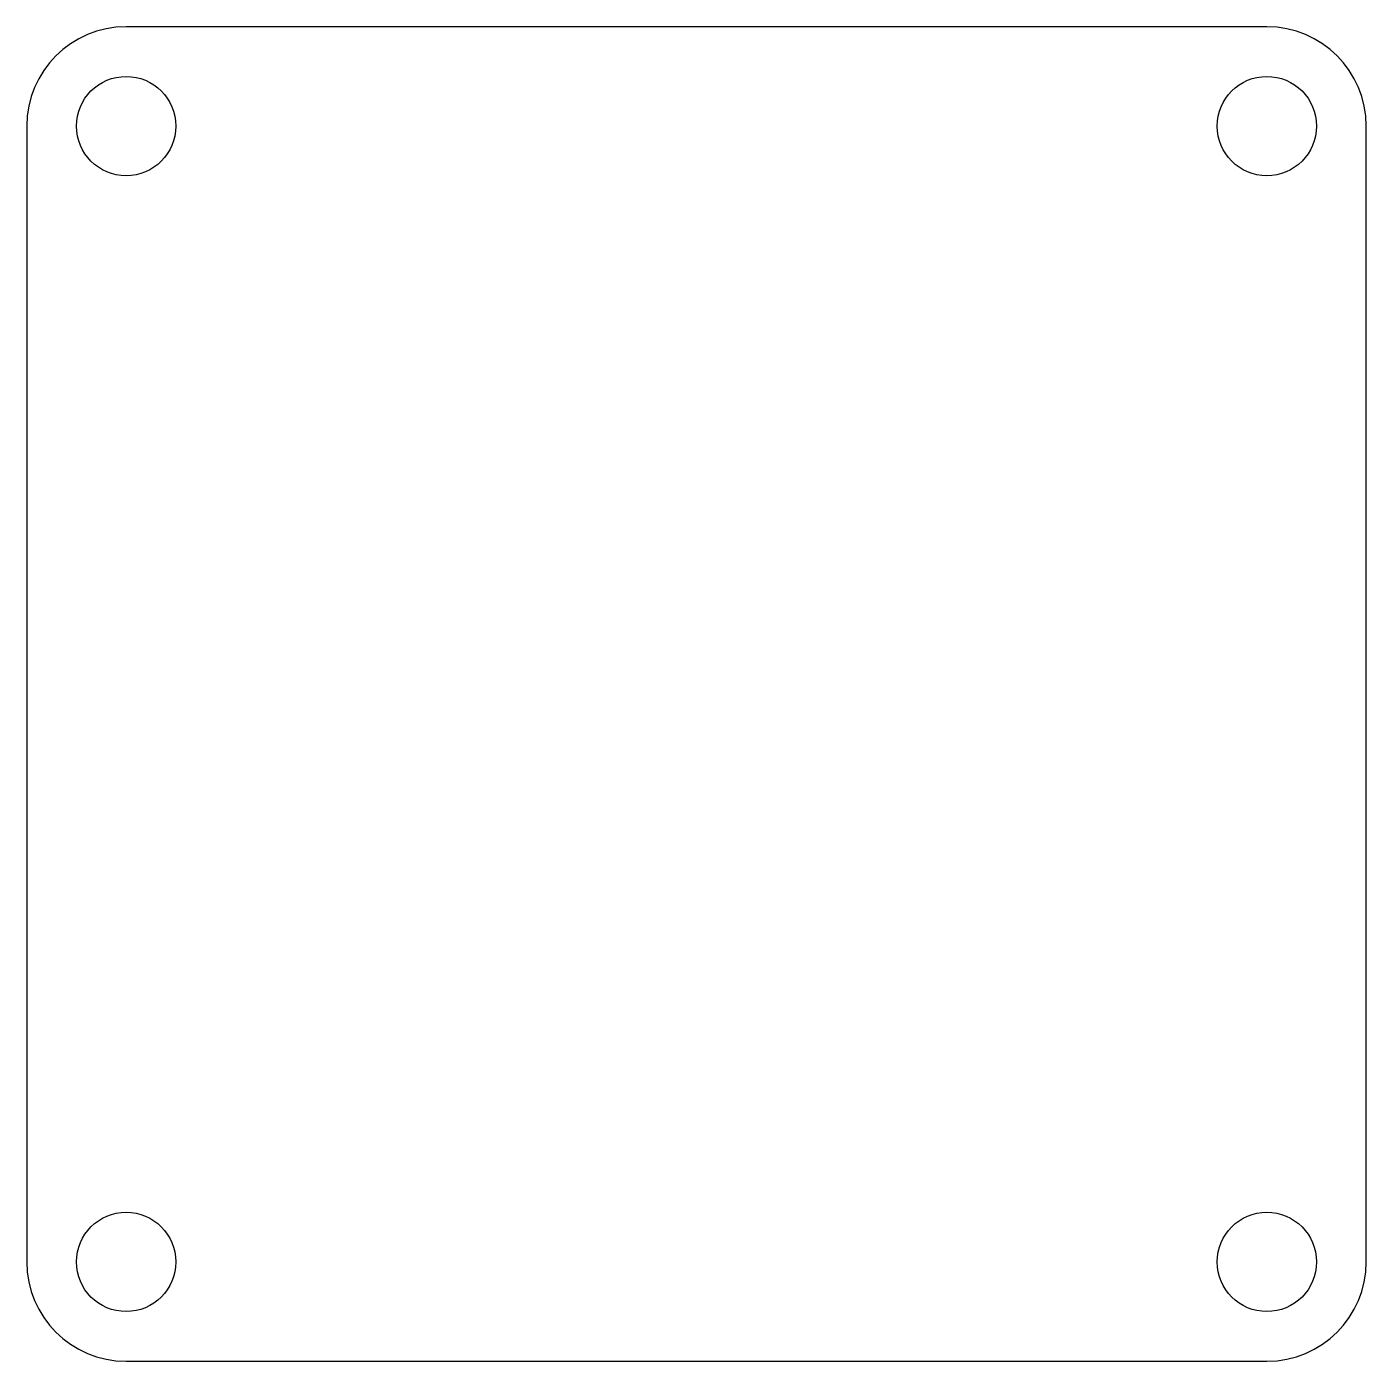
# Model space of a CAD drawing. Extents: x -21 to 19.4, y -19.3 to 21.
import ezdxf

# ---------------------------------------------------------------- set-up
doc = ezdxf.new("R2010")
doc.units = 0
doc.layers.add('Sketch', color=7, linetype='CONTINUOUS')

msp = doc.modelspace()

# ---------------------------------------------------------------- linework, layer by layer
at = {"layer": 'Sketch'}
for p, q in [((16.4167, 21.0108), (-18.0397, 21.0108)), ((-21.0397, 18.0108), (-21.0397, -16.3137)), ((19.4167, -16.3137), (19.4167, 18.0108)), ((-18.0397, -19.3137), (16.4167, -19.3137))]:
    msp.add_line(p, q, dxfattribs=at)
for centre in [(-18.0397, 18.0108), (16.4167, 18.0108), (-18.0397, -16.3137), (16.4167, -16.3137)]:
    msp.add_circle(centre, 1.5, dxfattribs=at)
for centre, start, end in [((-18.0397, 18.0108), 90, -180), ((16.4167, 18.0108), 0, 90), ((-18.0397, -16.3137), 180, -90), ((16.4167, -16.3137), -90, 0)]:
    msp.add_arc(centre, 3, start, end, dxfattribs=at)

doc.saveas('drawing.dxf')
